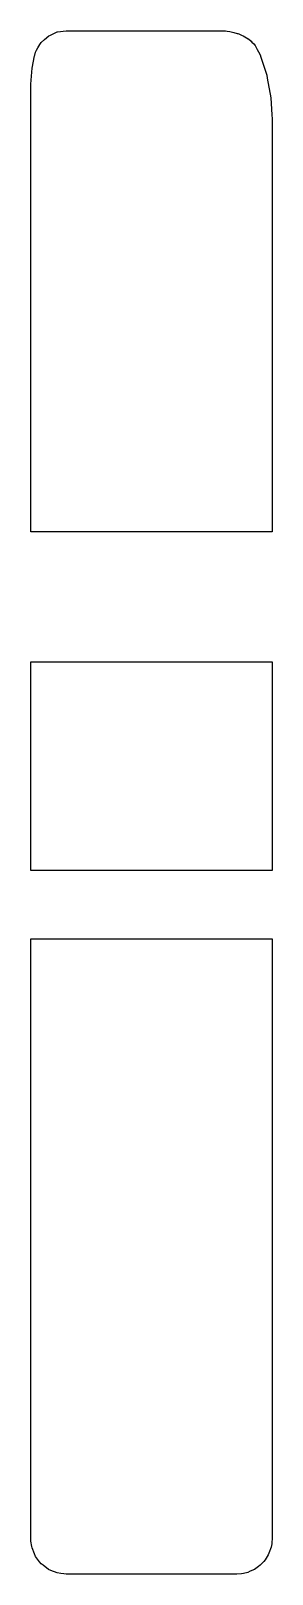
# Model space of a CAD drawing. Header units: metres. Extents: x 2.4 to 16, y -16 to 70.8.
import ezdxf

# ---------------------------------------------------------------- set-up
doc = ezdxf.new("R2010")
doc.units = ezdxf.units.M

msp = doc.modelspace()

# ---------------------------------------------------------------- linework, layer by layer
for p, q in [((2.992, 70.184), (3.177, 70.348)), ((3.177, 70.348), (3.407, 70.551)), ((3.407, 70.551), (3.501, 70.596)), ((3.501, 70.596), (3.845, 70.761)), ((3.845, 70.761), (3.881, 70.776)), ((3.881, 70.776), (3.89, 70.78)), ((3.89, 70.78), (3.91, 70.783)), ((3.91, 70.783), (4.4, 70.834)), ((4.4, 70.834), (8.614, 70.834)), ((8.614, 70.834), (13, 70.834)), ((13, 70.834), (13.303, 70.837)), ((13.303, 70.837), (13.334, 70.837)), ((13.334, 70.837), (13.367, 70.833)), ((13.367, 70.833), (13.455, 70.822)), ((13.455, 70.822), (13.612, 70.798)), ((13.612, 70.798), (13.695, 70.785)), ((13.695, 70.785), (13.842, 70.749)), ((13.842, 70.749), (14.036, 70.696)), ((14.036, 70.696), (14.073, 70.684)), ((14.073, 70.684), (14.119, 70.669)), ((14.119, 70.669), (14.267, 70.603)), ((14.267, 70.603), (14.365, 70.556)), ((14.365, 70.556), (14.458, 70.505)), ((14.458, 70.505), (14.649, 70.392)), ((14.649, 70.392), (14.651, 70.39)), ((14.651, 70.39), (14.659, 70.385)), ((14.659, 70.385), (14.809, 70.254)), ((2.621, 69.466), (2.671, 69.647)), ((2.671, 69.647), (2.721, 69.748)), ((2.721, 69.748), (2.791, 69.882)), ((2.791, 69.882), (2.913, 70.066)), ((2.913, 70.066), (2.992, 70.184)), ((14.809, 70.254), (14.857, 70.207)), ((14.857, 70.207), (14.957, 70.099)), ((14.957, 70.099), (15.033, 70.005)), ((15.033, 70.005), (15.155, 69.786)), ((15.155, 69.786), (15.232, 69.661)), ((15.232, 69.661), (15.342, 69.444)), ((2.409, 67.829), (2.468, 68.729)), ((2.468, 68.729), (2.614, 69.435)), ((2.614, 69.435), (2.621, 69.466)), ((15.342, 69.444), (15.35, 69.421)), ((15.35, 69.421), (15.692, 68.338)), ((2.4, 67.694), (2.409, 67.829)), ((15.692, 68.338), (15.725, 68.177)), ((15.725, 68.177), (15.919, 67.073)), ((2.4, 66.922), (2.4, 67.694)), ((2.4, 51.962), (2.4, 66.922)), ((15.919, 67.073), (15.972, 66.12)), ((15.972, 66.12), (15.99, 65.888)), ((15.99, 65.888), (16, 65.694)), ((16, 65.694), (16, 64.606)), ((16, 64.606), (16, 60.344)), ((16, 60.344), (16, 49.42)), ((2.4, 49.42), (2.4, 51.962)), ((2.4, 47.613), (2.4, 49.42)), ((16, 49.42), (16, 47.613)), ((2.4, 44), (2.4, 47.613)), ((16, 47.613), (16, 44)), ((2.4, 43.382), (2.4, 44)), ((16, 44), (16, 42.641)), ((16, 44), (16, 44)), ((2.4, 42.641), (2.4, 43.382)), ((4.533, 42.641), (2.4, 42.641)), ((16, 42.641), (4.533, 42.641)), ((2.4, 34.736), (2.4, 35.339)), ((2.4, 35.339), (13.867, 35.339)), ((2.4, 33.981), (2.4, 34.736)), ((13.867, 35.339), (16, 35.339)), ((16, 35.339), (16, 33.981)), ((2.4, 30.639), (2.4, 33.981)), ((16, 33.981), (16, 28.411)), ((2.4, 28.411), (2.4, 30.639)), ((2.4, 26.219), (2.4, 28.411)), ((16, 28.411), (16, 23.589)), ((16, 28.411), (16, 28.411)), ((2.4, 23.589), (2.4, 26.219)), ((9.973, 23.589), (2.4, 23.589)), ((16, 23.589), (9.973, 23.589)), ((2.4, 17.608), (2.4, 19.751)), ((2.4, 19.751), (8.427, 19.751)), ((8.427, 19.751), (16, 19.751)), ((16, 19.751), (16, 14.929)), ((2.4, 14.929), (2.4, 17.608)), ((2.4, 13.665), (2.4, 14.929)), ((16, 14.929), (16, 13.665)), ((2.4, 10.622), (2.4, 13.665)), ((16, 13.665), (16, 8.335)), ((2.4, 9.007), (2.4, 10.622)), ((2.4, 5.977), (2.4, 9.007)), ((16, 8.335), (16, 7.152)), ((16, 7.152), (16, -9.619)), ((2.4, 5.823), (2.4, 5.977)), ((2.4, 2.322), (2.4, 5.823)), ((2.4, 2.111), (2.4, 2.322)), ((2.4, 1.916), (2.4, 2.111)), ((2.4, 1.756), (2.4, 1.916)), ((2.4, -8.276), (2.4, 1.756)), ((2.4, -8.606), (2.4, -8.276)), ((2.4, -8.864), (2.4, -8.606)), ((2.4, -13.981), (2.4, -8.864)), ((16, -9.619), (16, -12.024)), ((16, -12.024), (16, -12.162)), ((16, -12.024), (16, -12.024)), ((16, -12.162), (16, -12.313)), ((16, -12.313), (16, -12.464)), ((16, -12.464), (16, -12.608)), ((16, -12.608), (16, -12.745)), ((16, -12.745), (16, -12.889)), ((16, -12.889), (16, -13.02)), ((16, -13.02), (16, -13.149)), ((16, -13.149), (16, -13.255)), ((16, -13.255), (16, -14)), ((2.4, -14), (2.4, -13.981)), ((2.408, -14.136), (2.4, -14)), ((2.459, -14.446), (2.408, -14.136)), ((2.468, -14.518), (2.459, -14.446)), ((2.613, -14.867), (2.468, -14.518)), ((15.942, -14.478), (15.817, -14.819)), ((15.976, -14.286), (15.942, -14.478)), ((15.981, -14.259), (15.976, -14.286)), ((15.987, -14.218), (15.981, -14.259)), ((16, -14), (15.987, -14.218)), ((2.668, -15), (2.613, -14.867)), ((2.898, -15.3), (2.668, -15)), ((2.986, -15.414), (2.898, -15.3)), ((3.1, -15.502), (2.986, -15.414)), ((3.401, -15.733), (3.1, -15.502)), ((15.225, -15.573), (14.998, -15.733)), ((15.329, -15.493), (15.225, -15.573)), ((15.529, -15.285), (15.329, -15.493)), ((15.601, -15.192), (15.529, -15.285)), ((15.777, -14.917), (15.601, -15.192)), ((15.817, -14.819), (15.777, -14.917)), ((3.534, -15.788), (3.401, -15.733)), ((3.882, -15.932), (3.534, -15.788)), ((4.093, -15.96), (3.882, -15.932)), ((4.252, -15.985), (4.093, -15.96)), ((4.4, -16), (4.252, -15.985)), ((12.346, -16), (4.4, -16)), ((14, -16), (12.346, -16)), ((14.279, -15.976), (14, -16)), ((14.392, -15.959), (14.279, -15.976)), ((14.624, -15.899), (14.392, -15.959)), ((14.768, -15.839), (14.624, -15.899)), ((14.998, -15.733), (14.768, -15.839))]:
    msp.add_line(p, q)

doc.saveas('drawing.dxf')
